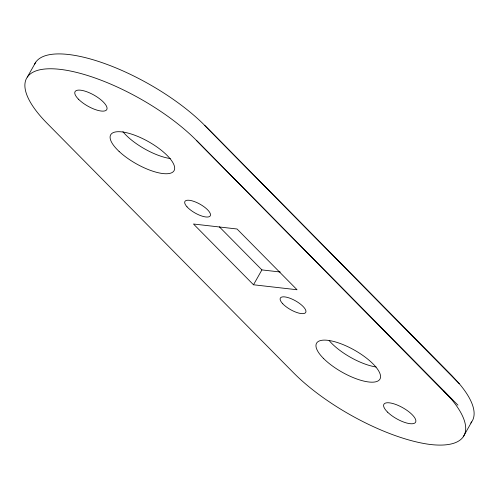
<?xml version="1.0" encoding="UTF-8"?>
<svg xmlns="http://www.w3.org/2000/svg" width="499" height="499" viewBox="0 0 499 499"><rect width="100%" height="100%" fill="white"/><g stroke="black" fill="none" stroke-linecap="round" stroke-linejoin="round"><path stroke-width="0.75" d="M27.333 77.071L35.741 62.207M253.498 284.773L297.055 289.757L237.037 228.997L193.481 224.014L253.498 284.773L261.906 269.909L280.245 272.005M463.259 436.781L471.667 421.911M34.681 64.047A109.256 37.905 29.5 0 1 105.202 63.747A109.256 37.905 29.5 0 1 204.877 125.561L451.926 375.678L459.336 383.762A109.387 37.949 29.5 0 1 470.794 423.046M443.517 390.542L450.928 398.626A109.387 37.949 29.5 0 1 430.606 444.522A110.56 38.361 29.5 0 1 293.437 372.703L47.118 123.334A109.256 37.905 29.5 0 1 60.03 69.349A109.256 37.905 29.5 0 1 196.463 140.425L457.963 405.169M219.348 226.827L261.906 269.909M204.877 125.561L459.336 383.762M196.463 140.425L450.928 398.626M376.096 366.977A36.421 12.637 29.5 0 1 329.165 340.574M170.321 158.563A36.421 12.637 29.5 0 1 122.916 131.699M323.502 358.438A36.421 12.637 29.5 0 0 378.604 380.575A36.421 12.637 29.5 0 0 342.67 344.441A36.421 12.637 29.5 0 0 323.502 358.438M282.733 303.748A14.565 5.052 29.5 0 0 304.939 313.166A14.565 5.052 29.5 0 0 291.428 298.82A14.565 5.052 29.5 0 0 282.733 303.748M187.025 206.836A14.565 5.052 29.5 0 0 209.318 216.647A14.565 5.052 29.5 0 0 196.456 202.407A14.565 5.052 29.5 0 0 187.025 206.836M78.48 99.207A18.207 6.319 29.5 0 0 106.056 110.348A18.207 6.319 29.5 0 0 88.192 92.29A18.207 6.319 29.5 0 0 78.48 99.207M119.093 151.434A36.421 12.637 29.5 0 0 173.409 171.55A36.421 12.637 29.5 0 0 134.636 135.185A36.421 12.637 29.5 0 0 119.093 151.434M387.623 412.174A18.207 6.319 29.5 0 0 415.043 422.859A18.207 6.319 29.5 0 0 396.512 404.739A18.207 6.319 29.5 0 0 387.623 412.174"/></g></svg>
